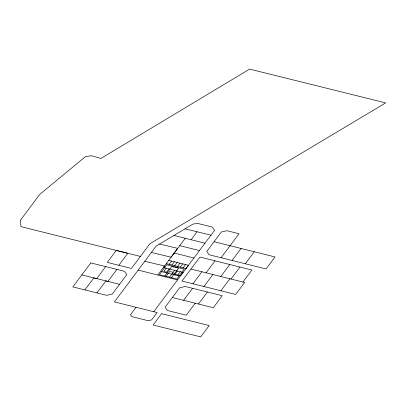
<?xml version="1.0" encoding="UTF-8"?>
<svg xmlns="http://www.w3.org/2000/svg" width="406" height="406" viewBox="0 0 406 406"><rect width="100%" height="100%" fill="white"/><g stroke="black" fill="none" stroke-linecap="round" stroke-linejoin="round"><path stroke-width="0.61" d="M191.221 239.748L197.027 231.765M163.258 267.696L164.521 266.001L144.754 261.291M84.884 289.904L93.862 277.902L107.93 281.404L116.918 269.417M105.661 266.61L96.689 278.607L81.829 274.898M96.922 292.909L105.91 280.901L119.567 284.312M118.836 265.296L127.814 253.298L116.248 250.411L107.275 262.413L131.417 268.432L149.931 243.701L385.7 102.906L249.609 69.106L100.921 158.447L91.421 155.752L85.488 156.599L39.737 194.398L20.3 220.407L20.985 226.649L140.395 256.44M153.727 311.717L214.591 230.354L212.338 227.071L197.9 223.467L193.099 224.021L156.117 246.112L114.416 301.897L157.092 312.559L151.575 319.933L148.165 320.71L131.864 316.644L130.519 314.68L136.04 307.301M138.157 270.107L157.787 275.014L185.263 238.256M166.206 268.214L163.78 271.457L166.587 272.157L169.013 268.914M169.114 264.321L171.54 261.078M171.921 265.022L174.347 261.779M164.765 275.989L171.86 266.503L178.594 268.188L171.505 277.668M166.13 276.329L169.769 271.462L173.139 272.304M174.732 265.722L177.158 262.479M169.5 277.166L174.631 270.315M177.539 266.422L179.965 263.179M175.011 274.258L177.437 271.015M180.345 267.123L182.771 263.88M177.818 274.958L180.244 271.715M183.157 267.823L185.583 264.58M183.05 272.416L180.629 275.654L172.205 273.558M185.963 268.523L188.389 265.28M190.962 269.051L181.984 281.059L235.663 294.446L244.651 282.444L190.962 269.051L199.935 257.059L251.882 270.02L242.91 282.013M183.598 300.303L192.571 288.311L222.27 295.715L213.292 307.702L172.352 297.496M206.075 272.822L215.048 260.83M221.103 257.734L239.053 233.734L226.995 230.725L221.3 232.024L206.791 251.441L209.044 254.724L266.082 268.95L275.07 256.952L214.053 241.722M203.888 286.524L212.876 274.517M195.235 303.206L186.258 315.208L167.343 310.499L165.095 307.21L179.604 287.793L185.293 286.499L192.571 288.311M198.453 304.003L207.415 292.015M232.075 260.469L241.052 248.462M220.798 276.496L229.771 264.504M220.894 290.767L229.882 278.765M231.009 279.044L239.982 267.046M245.3 263.768L254.288 251.766M192.926 283.789L201.924 271.781M151.357 252.476L171.119 257.186L177.706 248.36L159.583 244.042M185.045 228.832L210.978 235.186M173.981 235.439L204.994 243.199M179.736 245.65L199.468 250.583M174.204 253.05L193.941 257.972M168.734 260.378L188.46 265.301M166.308 263.621L186.034 268.539M163.395 267.513L183.126 272.431M161.634 271.66L179.112 276.019M157.787 275.014L177.503 279.947M90.797 262.905L72.847 286.905L106.611 295.324L112.305 294.025L126.814 274.608L124.566 271.325L90.797 262.905M166.78 264.778L159.396 274.649L176.874 279.003L184.258 269.137L166.78 264.778M161.573 313.676L153.092 325.013L200.711 336.894L209.202 325.551L161.573 313.676"/></g></svg>
